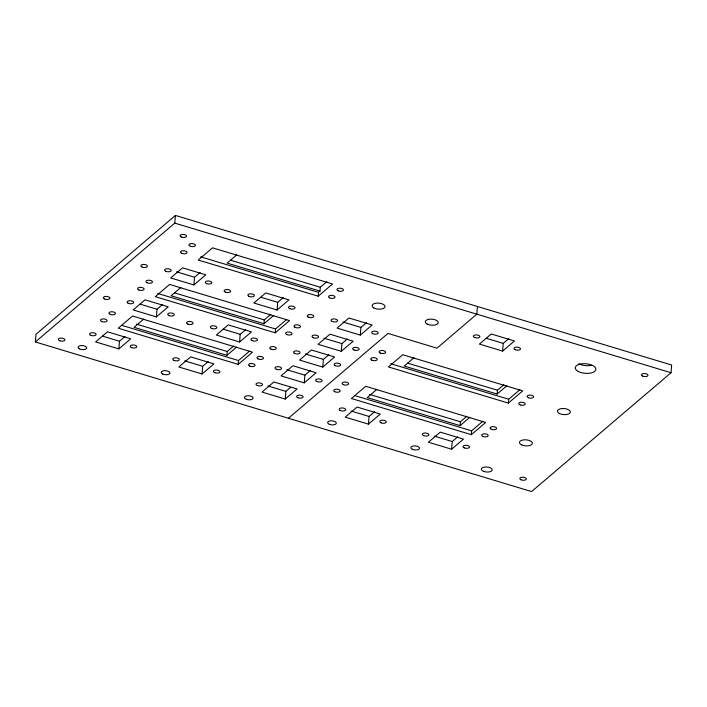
<?xml version="1.0" encoding="UTF-8"?>
<svg xmlns="http://www.w3.org/2000/svg" width="707" height="707" viewBox="0 0 707 707"><rect width="100%" height="100%" fill="white"/><g stroke="black" fill="none" stroke-linecap="round" stroke-linejoin="round"><path stroke-width="1.06" d="M35.35 341.967L35.969 334.278L175.407 215.432L671.65 365.033L671.031 372.722L531.593 491.568L35.35 341.967L174.788 223.12L175.407 215.432M118.856 348.905L130.707 338.803L107.482 331.813L95.631 341.905L118.856 348.905L119.474 341.225L124.998 336.505M156.38 316.922L168.231 306.82L145.015 299.821L133.163 309.922L156.38 316.922L156.998 309.233L162.53 304.523M193.904 284.939L205.755 274.837L182.539 267.838L170.687 277.939L193.904 284.939L194.522 277.25L200.054 272.54M202.043 373.985L213.894 363.884L190.678 356.885L178.827 366.986L202.043 373.985L202.662 366.297L208.194 361.586M143.804 319.043L134.065 327.341L226.929 355.338L227.239 351.494L233.734 345.962M239.576 342.002L251.427 331.901L228.211 324.902L216.36 335.003L239.576 342.002L240.194 334.314L245.718 329.603M238.197 364.379L252.523 352.174L132.571 316.011L118.246 328.216L238.197 364.379L238.506 360.535L249.651 351.043M180.833 287.475L171.103 295.773L263.967 323.771L264.277 319.926L270.763 314.394M275.235 332.811L289.552 320.607L169.6 284.444L155.284 296.657L275.235 332.811L275.544 328.967L286.68 319.476M277.1 310.02L288.951 299.918L265.735 292.919L253.884 303.02L277.1 310.02L277.718 302.331L283.251 297.62M285.239 399.066L297.09 388.965L273.874 381.966L262.023 392.067L285.239 399.066L285.858 391.378L290.595 387.339M304.249 382.867L316.1 372.766L292.884 365.766L281.033 375.868L304.249 382.867L304.867 375.178L310.4 370.468M318.194 296.198L332.511 283.993L212.56 247.83L198.243 260.035L318.194 296.198L318.503 292.353L319.988 291.098L320.298 287.254L326.784 281.722M322.763 367.083L334.614 356.982L311.398 349.983L299.547 360.084L322.763 367.083L323.382 359.395L328.914 354.684M341.287 351.299L353.138 341.198L329.922 334.199L318.07 344.3L341.287 351.299L341.905 343.611L347.429 338.9M360.296 335.1L372.147 324.999L348.931 318L337.08 328.101L360.296 335.1L360.915 327.412L366.447 322.701M368.435 424.147L380.286 414.046L357.07 407.046L345.219 417.148L368.435 424.147L369.054 416.458L374.577 411.748M451.623 449.228L463.474 439.127L440.258 432.127L428.407 442.228L451.623 449.228L452.241 441.539L457.774 436.829M376.937 389.327L367.198 397.617L460.071 425.614L460.381 421.77L466.867 416.237M477.437 306.485L476.818 314.173L436.944 348.171L388.002 333.412L288.447 418.261M471.339 434.664L485.656 422.459L365.705 386.296L351.388 398.501L471.339 434.664L471.649 430.819L482.784 421.328M413.966 357.76L404.236 366.058L497.101 394.055L497.41 390.211L503.897 384.679M502.615 351.087L514.466 340.986L491.25 333.987L479.399 344.088L502.615 351.087L503.234 343.399L508.757 338.68M508.368 403.096L522.694 390.891L402.743 354.728L388.417 366.933L508.368 403.096L508.678 399.252L519.822 389.76M236.854 254.803L227.115 263.101L319.988 291.098M226.929 355.338L236.668 347.04M263.967 323.771L273.697 315.472M460.071 425.614L469.802 417.316M497.101 394.055L506.839 385.757M174.788 223.12L671.031 372.722M230.597 260.211L320.298 287.254M486.345 338.308L503.234 343.399M200.655 256.827L318.503 292.353M176.582 271.842L194.522 277.25M260.839 297.24L277.718 302.331M342.975 322.003L360.915 327.412M174.576 292.884L264.277 319.926M407.709 363.168L497.41 390.211M323.965 338.202L341.905 343.611M157.696 293.44L275.544 328.967M390.838 363.725L508.678 399.252M140.11 304.143L156.998 309.233M223.306 329.223L240.194 334.314M305.442 353.986L323.382 359.395M136.486 324.133L227.239 351.494M369.62 394.409L460.381 421.77M286.927 369.77L304.867 375.178M121.71 325.326L238.506 360.535M354.852 395.611L471.649 430.819M102.586 336.134L119.474 341.225M184.721 360.888L202.662 366.297M267.918 385.969L285.858 391.378M351.114 411.05L369.054 416.458M434.301 436.131L452.241 441.539M591.229 365.386A10.34 4.808 4.6 0 1 578.794 363.752M91.009 335.374A3.27 1.52 4.6 0 0 96.099 334.561A3.27 1.52 4.6 0 0 91.45 332.767A3.27 1.52 4.6 0 0 91.009 335.374M131.299 347.473A3.27 1.52 4.6 0 0 136.672 347.004A3.27 1.52 4.6 0 0 132.483 344.972A3.27 1.52 4.6 0 0 131.299 347.473M79.29 348.825A4.357 2.024 4.6 0 0 86.581 348.418A4.357 2.024 4.6 0 0 81.34 345.573A4.357 2.024 4.6 0 0 79.29 348.825M59.803 340.774A3.27 1.52 4.6 0 0 64.903 339.961A3.27 1.52 4.6 0 0 60.254 338.176A3.27 1.52 4.6 0 0 59.803 340.774M162.69 374.012A4.357 2.024 4.6 0 0 169.848 373.376A4.357 2.024 4.6 0 0 164.254 370.671A4.357 2.024 4.6 0 0 162.69 374.012M174.028 360.384A3.27 1.52 4.6 0 0 179.269 359.739A3.27 1.52 4.6 0 0 174.841 357.822A3.27 1.52 4.6 0 0 174.028 360.384M214.831 372.704A3.27 1.52 4.6 0 0 219.921 371.891A3.27 1.52 4.6 0 0 215.273 370.097A3.27 1.52 4.6 0 0 214.831 372.704M246.328 399.278A4.357 2.024 4.6 0 0 253.124 398.2A4.357 2.024 4.6 0 0 246.92 395.814A4.357 2.024 4.6 0 0 246.328 399.278M257.392 385.527A3.27 1.52 4.6 0 0 262.491 384.723A3.27 1.52 4.6 0 0 257.843 382.929A3.27 1.52 4.6 0 0 257.392 385.527M297.85 397.714A3.27 1.52 4.6 0 0 303.091 397.069A3.27 1.52 4.6 0 0 298.663 395.151A3.27 1.52 4.6 0 0 297.85 397.714M329.294 424.271A4.357 2.024 4.6 0 0 336.285 423.405A4.357 2.024 4.6 0 0 330.381 420.859A4.357 2.024 4.6 0 0 329.294 424.271M340.102 410.387A3.27 1.52 4.6 0 0 345.573 410.087A3.27 1.52 4.6 0 0 341.631 407.948A3.27 1.52 4.6 0 0 340.102 410.387M381.214 422.857A3.27 1.52 4.6 0 0 386.314 422.044A3.27 1.52 4.6 0 0 381.665 420.258A3.27 1.52 4.6 0 0 381.214 422.857M423.608 435.618A3.27 1.52 4.6 0 0 428.849 434.973A3.27 1.52 4.6 0 0 424.421 433.064A3.27 1.52 4.6 0 0 423.608 435.618M464.234 447.867A3.27 1.52 4.6 0 0 469.483 447.222A3.27 1.52 4.6 0 0 465.056 445.313A3.27 1.52 4.6 0 0 464.234 447.867M412.269 449.245A4.357 2.024 4.6 0 0 419.428 448.618A4.357 2.024 4.6 0 0 413.834 445.914A4.357 2.024 4.6 0 0 412.269 449.245M483.685 471.401A5.444 2.528 4.6 0 0 492.178 470.049A5.444 2.528 4.6 0 0 484.428 467.071A5.444 2.528 4.6 0 0 483.685 471.401M520.891 479.735A3.27 1.52 4.6 0 0 526.255 479.258A3.27 1.52 4.6 0 0 522.066 477.225A3.27 1.52 4.6 0 0 520.891 479.735M482.925 436.413A3.27 1.52 4.6 0 0 488.166 435.768A3.27 1.52 4.6 0 0 483.738 433.851A3.27 1.52 4.6 0 0 482.925 436.413M491.153 429.184A3.27 1.52 4.6 0 0 496.517 428.707A3.27 1.52 4.6 0 0 492.328 426.675A3.27 1.52 4.6 0 0 491.153 429.184M521.863 444.986A6.531 3.04 4.6 0 0 532.344 443.696A6.531 3.04 4.6 0 0 523.489 439.869A6.531 3.04 4.6 0 0 521.863 444.986M520.131 404.917A3.27 1.52 4.6 0 0 525.221 404.104A3.27 1.52 4.6 0 0 520.573 402.318A3.27 1.52 4.6 0 0 520.131 404.917M528.518 397.758A3.27 1.52 4.6 0 0 533.617 396.954A3.27 1.52 4.6 0 0 528.969 395.16A3.27 1.52 4.6 0 0 528.518 397.758M559.537 413.56A6.531 3.04 4.6 0 0 570.275 412.614A6.531 3.04 4.6 0 0 561.888 408.549A6.531 3.04 4.6 0 0 559.537 413.56M578.176 371.44A10.34 4.808 4.6 0 0 595.506 370.486A10.34 4.808 4.6 0 0 583.045 363.716A10.34 4.808 4.6 0 0 578.176 371.44M642.548 376.044A3.27 1.52 4.6 0 0 647.921 375.567A3.27 1.52 4.6 0 0 643.724 373.535A3.27 1.52 4.6 0 0 642.548 376.044M427.09 324.009A6.531 3.04 4.6 0 0 438.04 323.399A6.531 3.04 4.6 0 0 430.165 319.122A6.531 3.04 4.6 0 0 427.09 324.009M474.768 337.548A3.27 1.52 4.6 0 0 479.859 336.735A3.27 1.52 4.6 0 0 475.21 334.95A3.27 1.52 4.6 0 0 474.768 337.548M515.226 349.726A3.27 1.52 4.6 0 0 520.467 349.081A3.27 1.52 4.6 0 0 516.039 347.164A3.27 1.52 4.6 0 0 515.226 349.726M329.462 297.797A3.27 1.52 4.6 0 0 334.932 297.497A3.27 1.52 4.6 0 0 331 295.358A3.27 1.52 4.6 0 0 329.462 297.797M338.344 290.869A3.27 1.52 4.6 0 0 343.443 290.056A3.27 1.52 4.6 0 0 338.794 288.27A3.27 1.52 4.6 0 0 338.344 290.869M373.888 307.969A6.531 3.04 4.6 0 0 384.829 307.359A6.531 3.04 4.6 0 0 376.964 303.082A6.531 3.04 4.6 0 0 373.888 307.969M181.292 237.013A3.27 1.52 4.6 0 0 186.533 236.368A3.27 1.52 4.6 0 0 182.106 234.459A3.27 1.52 4.6 0 0 181.292 237.013M190.342 246.248A3.27 1.52 4.6 0 0 195.432 245.435A3.27 1.52 4.6 0 0 190.784 243.65A3.27 1.52 4.6 0 0 190.342 246.248M181.46 253.177A3.27 1.52 4.6 0 0 186.931 252.876A3.27 1.52 4.6 0 0 182.989 250.738A3.27 1.52 4.6 0 0 181.46 253.177M141.974 266.946A3.27 1.52 4.6 0 0 147.348 266.468A3.27 1.52 4.6 0 0 143.159 264.445A3.27 1.52 4.6 0 0 141.974 266.946M165.571 271.179A3.27 1.52 4.6 0 0 171.041 270.878A3.27 1.52 4.6 0 0 167.108 268.74A3.27 1.52 4.6 0 0 165.571 271.179M206.691 283.648A3.27 1.52 4.6 0 0 211.791 282.835A3.27 1.52 4.6 0 0 207.142 281.05A3.27 1.52 4.6 0 0 206.691 283.648M104.291 298.849A3.27 1.52 4.6 0 0 109.771 298.548A3.27 1.52 4.6 0 0 105.829 296.41A3.27 1.52 4.6 0 0 104.291 298.849M128.047 303.162A3.27 1.52 4.6 0 0 133.517 302.861A3.27 1.52 4.6 0 0 129.584 300.722A3.27 1.52 4.6 0 0 128.047 303.162M168.991 315.569A3.27 1.52 4.6 0 0 174.231 314.924A3.27 1.52 4.6 0 0 169.804 313.007A3.27 1.52 4.6 0 0 168.991 315.569M110.177 314.359A3.27 1.52 4.6 0 0 115.418 313.714A3.27 1.52 4.6 0 0 110.99 311.796A3.27 1.52 4.6 0 0 110.177 314.359M101.614 321.438A3.27 1.52 4.6 0 0 106.987 320.96A3.27 1.52 4.6 0 0 102.798 318.928A3.27 1.52 4.6 0 0 101.614 321.438M249.783 366.129A3.27 1.52 4.6 0 0 255.033 365.484A3.27 1.52 4.6 0 0 250.596 363.575A3.27 1.52 4.6 0 0 249.783 366.129M258.02 358.9A3.27 1.52 4.6 0 0 263.384 358.422A3.27 1.52 4.6 0 0 259.195 356.399A3.27 1.52 4.6 0 0 258.02 358.9M271.002 349.17A3.27 1.52 4.6 0 0 276.243 348.524A3.27 1.52 4.6 0 0 271.815 346.607A3.27 1.52 4.6 0 0 271.002 349.17M294.43 353.323A3.27 1.52 4.6 0 0 299.901 353.023A3.27 1.52 4.6 0 0 295.968 350.884A3.27 1.52 4.6 0 0 294.43 353.323M276.402 369.328A3.27 1.52 4.6 0 0 281.501 368.515A3.27 1.52 4.6 0 0 276.852 366.73A3.27 1.52 4.6 0 0 276.402 369.328M316.542 381.356A3.27 1.52 4.6 0 0 322.021 381.055A3.27 1.52 4.6 0 0 318.079 378.917A3.27 1.52 4.6 0 0 316.542 381.356M335.215 365.652A3.27 1.52 4.6 0 0 340.588 365.174A3.27 1.52 4.6 0 0 336.391 363.142A3.27 1.52 4.6 0 0 335.215 365.652M343.478 384.705A3.27 1.52 4.6 0 0 348.578 383.892A3.27 1.52 4.6 0 0 343.929 382.107A3.27 1.52 4.6 0 0 343.478 384.705M334.756 391.713A3.27 1.52 4.6 0 0 340.12 391.245A3.27 1.52 4.6 0 0 335.931 389.212A3.27 1.52 4.6 0 0 334.756 391.713M286.653 334.491A3.27 1.52 4.6 0 0 292.026 334.013A3.27 1.52 4.6 0 0 287.837 331.99A3.27 1.52 4.6 0 0 286.653 334.491M294.899 327.261A3.27 1.52 4.6 0 0 300.369 326.952A3.27 1.52 4.6 0 0 296.436 324.813A3.27 1.52 4.6 0 0 294.899 327.261M308.208 317.028A3.27 1.52 4.6 0 0 313.678 316.727A3.27 1.52 4.6 0 0 309.746 314.588A3.27 1.52 4.6 0 0 308.208 317.028M332.281 321.491A3.27 1.52 4.6 0 0 337.522 320.845A3.27 1.52 4.6 0 0 333.094 318.937A3.27 1.52 4.6 0 0 332.281 321.491M313.263 337.699A3.27 1.52 4.6 0 0 318.512 337.053A3.27 1.52 4.6 0 0 314.085 335.136A3.27 1.52 4.6 0 0 313.263 337.699M372.589 333.589A3.27 1.52 4.6 0 0 378.059 333.289A3.27 1.52 4.6 0 0 374.127 331.15A3.27 1.52 4.6 0 0 372.589 333.589M380.339 353.076A3.27 1.52 4.6 0 0 385.589 352.431A3.27 1.52 4.6 0 0 381.153 350.513A3.27 1.52 4.6 0 0 380.339 353.076M371.635 360.075A3.27 1.52 4.6 0 0 377.105 359.775A3.27 1.52 4.6 0 0 373.163 357.636A3.27 1.52 4.6 0 0 371.635 360.075M225.506 292.168A3.27 1.52 4.6 0 0 230.597 291.355A3.27 1.52 4.6 0 0 225.948 289.57A3.27 1.52 4.6 0 0 225.506 292.168M248.767 296.26A3.27 1.52 4.6 0 0 254.237 295.959A3.27 1.52 4.6 0 0 250.305 293.82A3.27 1.52 4.6 0 0 248.767 296.26M289.888 308.729A3.27 1.52 4.6 0 0 294.978 307.916A3.27 1.52 4.6 0 0 290.33 306.131A3.27 1.52 4.6 0 0 289.888 308.729M187.974 324.16A3.27 1.52 4.6 0 0 193.073 323.346A3.27 1.52 4.6 0 0 188.424 321.552A3.27 1.52 4.6 0 0 187.974 324.16M211.552 328.393A3.27 1.52 4.6 0 0 216.802 327.756A3.27 1.52 4.6 0 0 212.374 325.839A3.27 1.52 4.6 0 0 211.552 328.393M252.019 340.571A3.27 1.52 4.6 0 0 257.392 340.094A3.27 1.52 4.6 0 0 253.203 338.07A3.27 1.52 4.6 0 0 252.019 340.571M146.888 282.641A3.27 1.52 4.6 0 0 152.359 282.332A3.27 1.52 4.6 0 0 148.426 280.202A3.27 1.52 4.6 0 0 146.888 282.641M138.811 289.95A3.27 1.52 4.6 0 0 144.06 289.304A3.27 1.52 4.6 0 0 139.624 287.387A3.27 1.52 4.6 0 0 138.811 289.95M354.066 350.009A3.27 1.52 4.6 0 0 359.165 349.205A3.27 1.52 4.6 0 0 354.516 347.411A3.27 1.52 4.6 0 0 354.066 350.009"/></g></svg>
